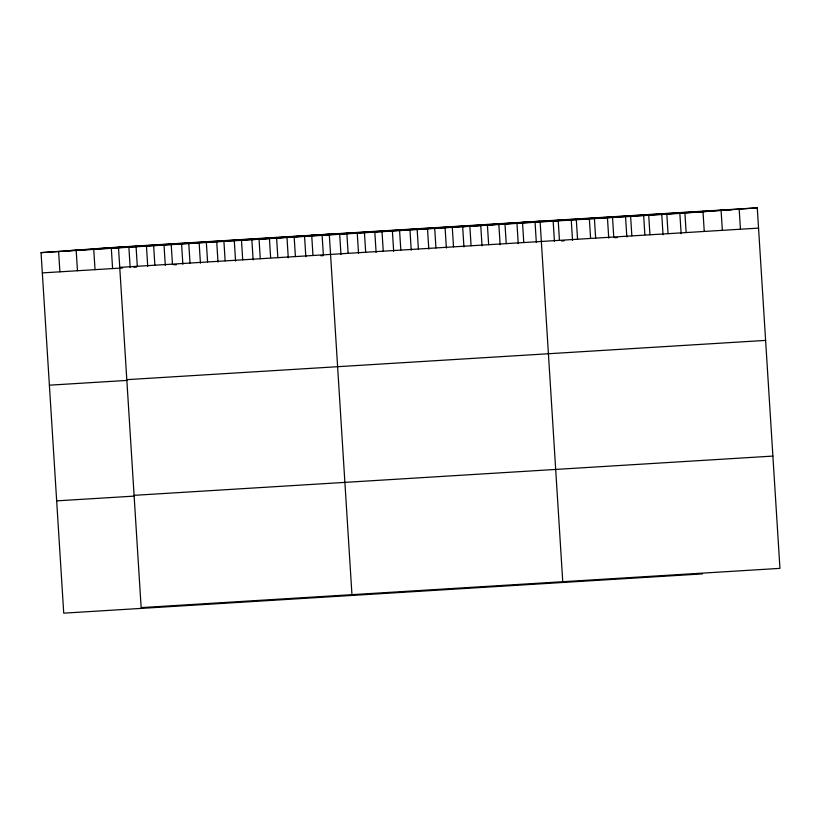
<?xml version="1.0" encoding="UTF-8"?>
<svg xmlns="http://www.w3.org/2000/svg" width="821" height="821" viewBox="0 0 821 821"><rect width="100%" height="100%" fill="white"/><g stroke="black" fill="none" stroke-linecap="round" stroke-linejoin="round"><path stroke-width="1.23" d="M702.53 573.889L63.73 613.154L41.05 252.632L118.47 247.111L757.27 207.846L779.95 568.368L141.15 607.622L118.47 247.111M41.05 252.632L679.85 213.378L757.27 207.846M92.917 248.927L731.716 209.673M66.593 250.805L705.403 211.551M119.743 267.369L758.542 228.115M42.323 272.9L122.627 267.964M133.926 267.266L136.43 267.112M174.083 264.803L176.587 264.649M320.888 255.772L323.402 255.618M561.667 240.984L564.089 240.83M614.765 237.721L617.176 237.567M126.803 379.661L765.603 340.397M49.393 385.182L127.183 380.4M134.08 495.34L772.889 456.086M56.67 500.861L134.47 496.089M739.167 208.965L740.439 229.223M721.074 210.073L722.347 230.342M702.971 211.192L704.244 231.45M684.868 212.3L686.14 232.569M679.85 213.378L681.132 233.636M666.775 213.409L668.048 233.677M661.757 214.486L663.029 234.755M648.672 214.527L649.945 234.785M643.654 215.595L644.854 234.601M630.569 215.636L631.852 235.904M625.551 216.713L626.834 236.971M612.476 216.754L613.749 237.012M607.458 217.822L608.73 238.09M594.373 217.863L595.646 238.131M589.355 218.94L590.556 237.936M576.27 218.971L577.553 239.239M571.252 220.049L572.535 240.317M558.177 220.09L559.45 240.348M553.159 221.157L554.432 241.425M562.754 581.72L540.074 221.198L462.664 226.719L463.937 246.988M535.056 222.275L536.329 242.534M522.505 222.275L523.788 242.544M516.963 223.384L518.236 243.652M504.946 223.353L506.218 243.621M498.86 224.492L500.133 244.761M487.376 224.441L488.649 244.699M480.757 225.611L482.03 245.869M469.807 225.518L471.08 245.777M452.238 226.596L453.51 246.864M445.095 227.797L446.367 248.065M434.668 227.674L435.951 247.942M427.525 228.885L428.798 249.143M417.109 228.751L418.382 249.02M409.956 229.962L411.229 250.22M399.54 229.839L400.812 250.097M392.387 231.04L393.67 251.308M381.97 230.917L383.243 251.175M374.828 232.117L376.1 252.386M364.401 231.994L365.684 252.263M357.258 233.195L358.531 253.463M346.842 233.072L348.114 253.34M339.689 234.283L340.961 254.541M351.952 594.671L329.272 234.149L251.852 239.681L253.135 259.939M322.119 235.36L323.32 254.356M311.703 235.237L312.975 255.495M304.56 236.438L305.833 256.706M294.134 236.315L295.406 256.573M286.991 237.515L288.263 257.784M276.564 237.392L277.847 257.661M269.421 238.593L270.622 257.599M259.005 238.47L260.278 258.738M241.436 239.547L242.708 259.816M234.293 240.758L235.565 261.016M223.866 240.635L225.139 260.893M216.723 241.836L217.996 262.104M206.297 241.713L207.58 261.971M199.154 242.913L200.427 263.182M188.738 242.79L190.01 263.059M181.585 243.991L182.857 264.259M171.168 243.868L172.441 264.136M164.015 245.079L165.298 265.337M153.599 244.945L154.871 265.214M146.456 246.156L147.729 266.415M136.029 246.033L137.312 266.291M128.887 247.234L130.159 267.502M111.317 248.311L112.59 268.58M93.748 249.389L95.031 269.657M76.189 250.477L77.461 270.735M58.619 251.554L59.892 271.813"/></g></svg>
